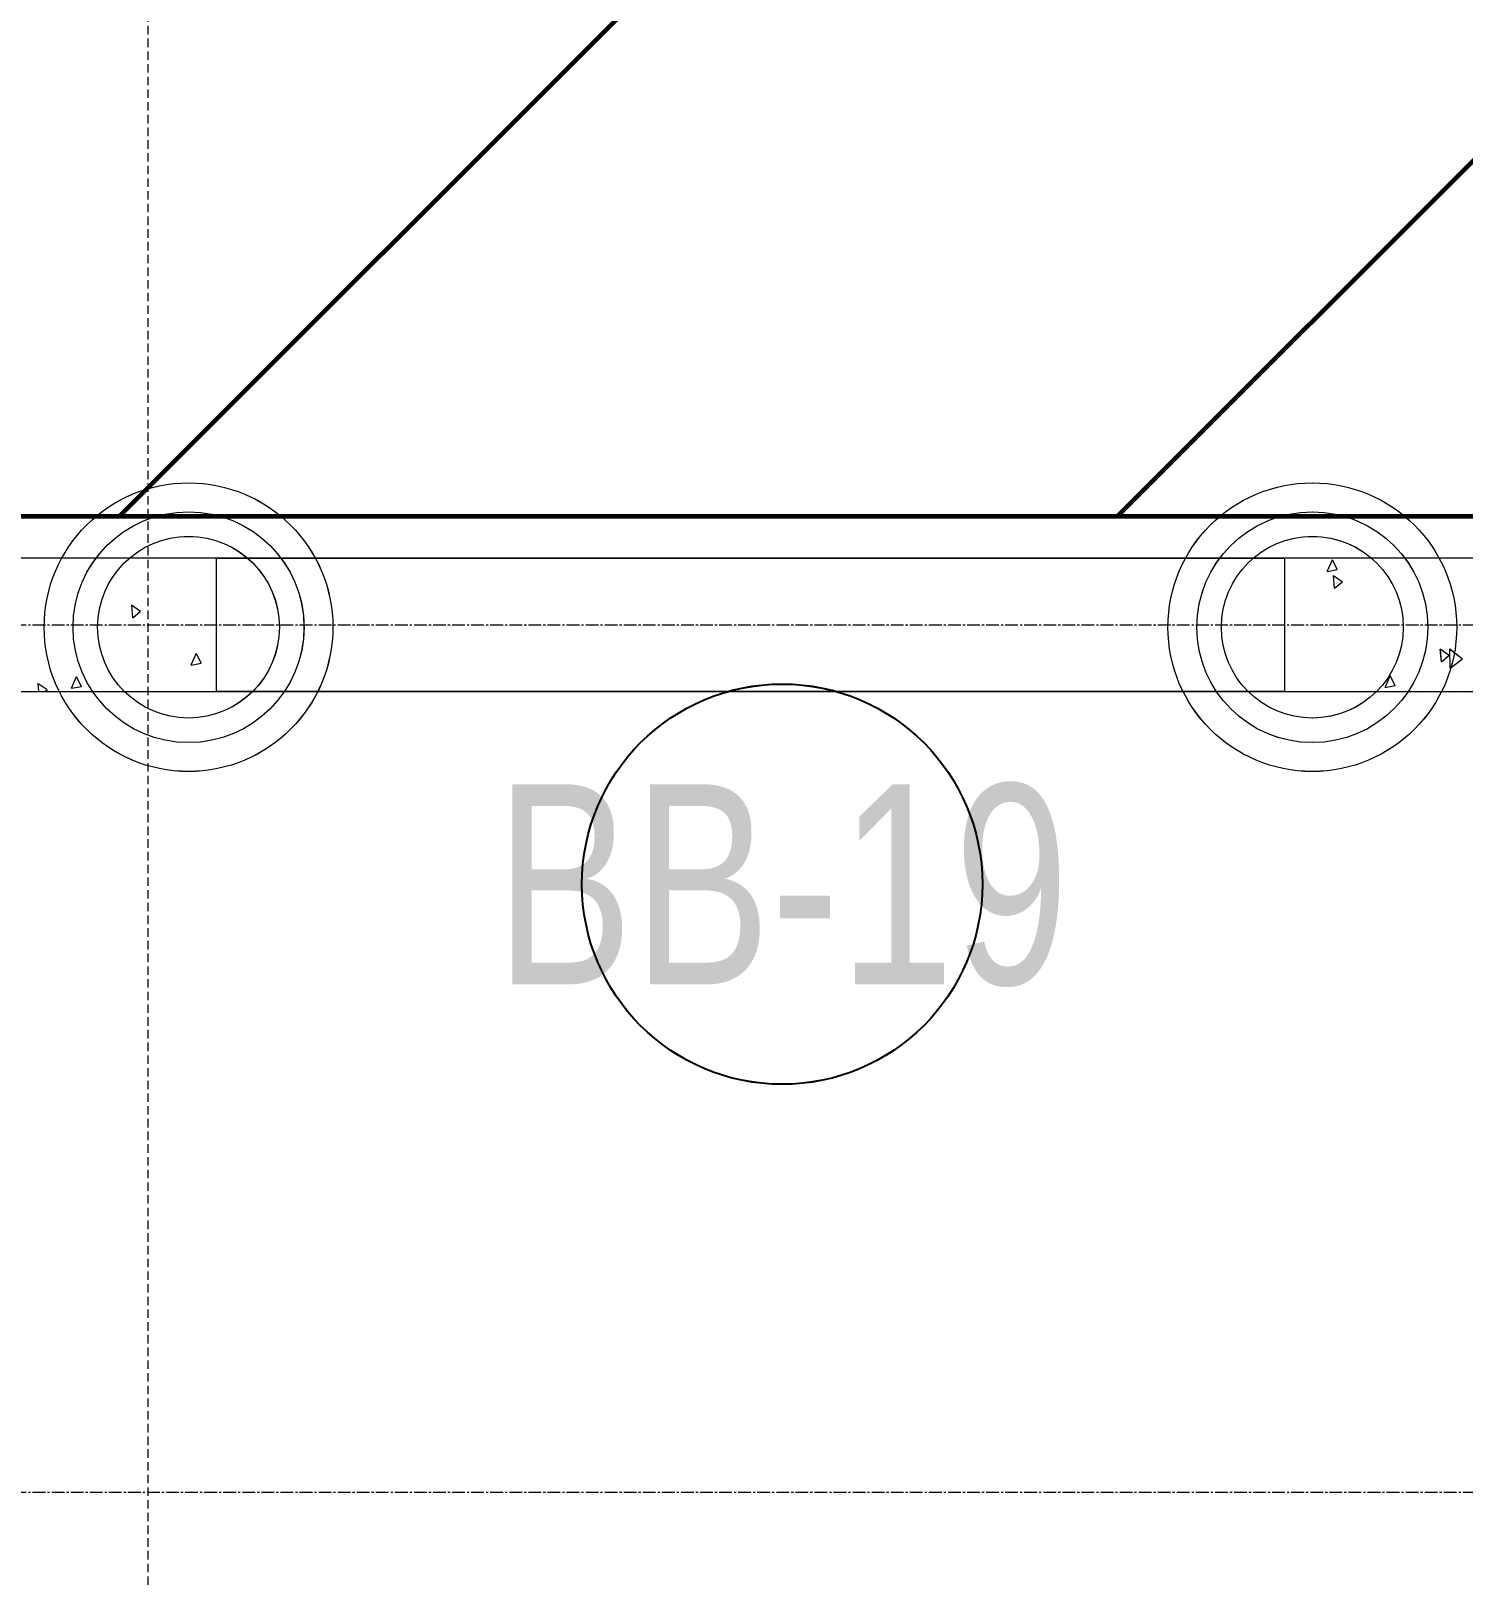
# Model space of a CAD drawing. Header units: millimetres. Extents: x 470010 to 1231400, y -134005 to 421770.
# Drawn here: x 673745 to 675891, y -6537 to -4221 of the extents above; entities that cross this region are included whole.
import ezdxf
from ezdxf.enums import TextEntityAlignment as Align

# ---------------------------------------------------------------- set-up
doc = ezdxf.new("R2010")
doc.units = ezdxf.units.MM
doc.linetypes.add('CENTER2', pattern=[28.575, 19.05, -3.175, 3.175, -3.175])
doc.linetypes.add('DASHED', pattern=[19.05, 12.7, -6.35])
doc.layers.get('Defpoints').update_dxf_attribs({"color": 140})
for name, color, linetype, lineweight in [('0) шп потолок', 3, 'Continuous', 60), ('АР_Витраж марка', 140, 'Continuous', 9), ('АР_Разрезы марка', 7, 'Continuous', 13), ('АР_Стены ПЕНОблок', 52, 'Continuous', 20), ('АР_Штриховка', 8, 'Continuous', 0)]:
    doc.layers.add(name, color=color, linetype=linetype, lineweight=lineweight)
doc.layers.add('АР_Делит', color=120, linetype='Continuous', lineweight=0, plot=False)
doc.layers.add('РД_Проем', color=230, linetype='Continuous', lineweight=0, plot=False)
doc.layers.add('РД_Витраж_вн', color=7, linetype='Continuous', true_color=0x148aff)
doc.layers.add('РД_Оси_100', color=7, linetype='Continuous', lineweight=0, true_color=0x525252)
doc.layers.add('РД_проем_инж перемыч_фахверк', color=7, linetype='Continuous', lineweight=18, true_color=0xff1f1f)
doc.styles.add('Arial_09', font='ARIALN.TTF', dxfattribs={"width": 0.9})
doc.styles.add('style1', font='ARIALN.TTF')

# ---------------------------------------------------------------- blocks, each defined once
blk = doc.blocks.new('СОШ_2200_АР_ОСИ_М100_28.05.24')
at = {"layer": 'АР_Делит', "color": 251, "linetype": 'CENTER2', "true_color": 0x636466}
blk.add_line((-5954.958, 87200), (47367.08, 87200), dxfattribs=at)
at = {"layer": 'РД_Оси_100', "color": 251, "linetype": 'CENTER2', "true_color": 0x636466}
blk.add_line((-5954.958, 88500), (119910, 88500), dxfattribs=at)
blk = doc.blocks.new('МаркаВитража1')
at = {"layer": 'Defpoints'}
blk.add_circle((0, 0), 3, dxfattribs=at)
at = {"color": 0, "linetype": 'ByBlock', "lineweight": -2, "style": 'Arial_09', "width": 0.9}
blk.add_attdef('АР-ОКНО:НАИМЕНОВАНИЕ', text='', height=3, dxfattribs=at).set_placement((0, 0), align=Align.MIDDLE)
blk = doc.blocks.new('A$C9108343f')
at = {"layer": '0) шп потолок'}
blk.add_lwpolyline([(22255.1, 95417.4), (7555, 95417.4)], dxfattribs=at)
at = {"layer": 'АР_Делит', "color": 18, "true_color": 0x000000}
for centre, radius in [((8263, 95251.6), 216.3), ((9946.9, 95251.6), 216.3), ((8263, 95251.6), 173), ((9946.9, 95251.6), 173), ((8263, 95251.6), 136.2), ((9946.9, 95251.6), 136.2)]:
    blk.add_circle(centre, radius, dxfattribs=at)
at = {"layer": 'АР_Разрезы марка', "color": 18, "linetype": 'DASHED', "lineweight": 15, "true_color": 0x000000}
blk.add_line((8201.9, 113945.6), (8201.9, 73848.8), dxfattribs=at)
at = {"layer": 'АР_Стены ПЕНОблок', "color": 18, "linetype": 'Continuous', "lineweight": 20, "true_color": 0x000000}
for p, q in [((8305, 95355), (7552.7, 95355)), ((8305, 95155), (8305, 95355)), ((9905, 95355), (9905, 95155)), ((13256, 95355), (9905, 95355)), ((7552.7, 95155), (8305, 95155)), ((9905, 95155), (13256, 95155))]:
    blk.add_line(p, q, dxfattribs=at)
at = {"layer": 'АР_Штриховка', "color": 18, "linetype": 'Continuous', "lineweight": 0, "true_color": 0x000000}
for p, q in [((8067.3, 95336.7), (8067.3, 95336.7)), ((8138.7, 95354.6), (8138.7, 95354.6)), ((9951.4, 95335.7), (9951.4, 95335.7)), ((9969.3, 95335.2), (9977.1, 95352.6)), ((9969.4, 95335), (9984.3, 95337.9)), ((9984.3, 95337.9), (9977.1, 95352.4)), ((10073.5, 95346), (10073.5, 95346)), ((8060.5, 95316), (8060.5, 95316)), ((8221.3, 95313.4), (8221.3, 95313.4)), ((8262, 95317.6), (8262, 95317.6)), ((8289, 95315.2), (8289, 95315.2)), ((9959.3, 95319), (9959.3, 95319)), ((9991.8, 95319.5), (9978.5, 95328.6)), ((9980.3, 95310), (9978.6, 95328.9)), ((9980.3, 95310), (9992, 95319.8)), ((10021.3, 95332.7), (10021.3, 95332.7)), ((8075.1, 95305.8), (8075.1, 95305.8)), ((8099.6, 95303.7), (8099.6, 95303.7)), ((8157.6, 95309.4), (8157.6, 95309.4)), ((10036.4, 95307.8), (10036.4, 95307.8)), ((8124.9, 95274.7), (8124.9, 95274.7)), ((8154, 95267.1), (8154, 95267.1)), ((8191.1, 95275.2), (8177.8, 95284.4)), ((8179.6, 95265.7), (8178, 95284.7)), ((8179.6, 95265.7), (8191.3, 95275.5)), ((9990.5, 95270.5), (9990.5, 95270.5)), ((10073, 95274.1), (10073, 95274.1)), ((10114.8, 95283.8), (10114.8, 95283.8)), ((10136.2, 95278.8), (10136.2, 95278.8)), ((10094, 95245.8), (10094, 95245.8)), ((8162.3, 95236.5), (8162.3, 95236.5)), ((9921.3, 95240.9), (9921.3, 95240.9)), ((10097.1, 95227.9), (10097.1, 95227.9)), ((10151.8, 95209.3), (10138.5, 95218.5)), ((10140.3, 95199.8), (10138.7, 95218.8)), ((10153.3, 95190.4), (10152.7, 95218.9)), ((10171.7, 95203.8), (10152.7, 95218.9)), ((8182.5, 95212.7), (8182.5, 95212.7)), ((8244.9, 95195.4), (8244.9, 95195.4)), ((8267.1, 95195.1), (8274.8, 95212.5)), ((8267.2, 95194.9), (8282.1, 95197.8)), ((8282.1, 95197.8), (8274.9, 95212.3)), ((9957.2, 95205.5), (9957.2, 95205.5)), ((9975, 95217.6), (9975, 95217.6)), ((10140.3, 95199.8), (10152, 95209.6)), ((10153.2, 95190.4), (10171.6, 95203.9)), ((8054, 95175.3), (8054, 95175.3)), ((8070.8, 95186.7), (8070.8, 95186.7)), ((8087.6, 95160.2), (8095.3, 95177.6)), ((8102.6, 95162.9), (8095.4, 95177.4)), ((8123.2, 95185.6), (8123.2, 95185.6)), ((8202.3, 95192.5), (8202.3, 95192.5)), ((10014.8, 95191.9), (10014.8, 95191.9)), ((10055.9, 95161.2), (10063.6, 95178.6)), ((10070.9, 95164), (10063.7, 95178.5)), ((10151.6, 95183.8), (10151.6, 95183.8)), ((8051, 95157.7), (8037.7, 95166.8)), ((8038.9, 95155), (8037.9, 95167.1)), ((8045.1, 95168), (8045.1, 95168)), ((8047.7, 95155), (8051.2, 95157.9)), ((8087.6, 95160), (8102.6, 95162.9)), ((10055.9, 95161.1), (10070.9, 95164)), ((10117.6, 95157.2), (10117.6, 95157.2)), ((10159.7, 95160.7), (10159.7, 95160.7)), ((10171.6, 95157), (10171.6, 95157))]:
    blk.add_line(p, q, dxfattribs=at)
at = {"layer": 'РД_Витраж_вн', "color": 18, "linetype": 'Continuous', "lineweight": 15, "true_color": 0x000000}
for p, q in [((8305, 95355), (9905, 95355)), ((8305, 95155), (9905, 95155))]:
    blk.add_line(p, q, dxfattribs=at)
at = {"layer": 'РД_Проем', "color": 18, "linetype": 'Continuous', "lineweight": 15, "true_color": 0x000000}
for p, q in [((8305, 95355), (9905, 95355)), ((8305, 95155), (9905, 95155))]:
    blk.add_line(p, q, dxfattribs=at)
at = {"layer": 'РД_проем_инж перемыч_фахверк', "color": 18, "linetype": 'Continuous', "lineweight": 15, "true_color": 0x000000}
for p, q in [((9905, 95355), (8305, 95355)), ((9905, 95155), (8305, 95155))]:
    blk.add_line(p, q, dxfattribs=at)
at = {"layer": 'АР_Витраж марка', "color": 18, "linetype": 'Continuous', "lineweight": 15, "true_color": 0x000000, "xscale": 100, "yscale": 100, "zscale": 100}
blk.add_blockref('МаркаВитража1', (9152.5, 94866.4), dxfattribs=at).add_auto_attribs({'АР-ОКНО:НАИМЕНОВАНИЕ': 'ВВ-19'})
at = {"layer": 'РД_Оси_100'}
blk.add_blockref('СОШ_2200_АР_ОСИ_М100_28.05.24', (7155, 6755), dxfattribs=at)
at = {"layer": 'Defpoints', "color": 18, "true_color": 0x000000, "style": 'style1'}
for p in [(143949.3, 316089.1), (143975, 281639.5), (143890.4, 273244.7), (143840, 264276.8), (143967.8, 254892.4), (12252, 104178.1), (12382.6, 96023.1)]:
    blk.add_attdef('АР-ПОМЕЩЕНИЕ:НАИМЕНОВАНИЕ', text='', height=100, dxfattribs=at).set_placement(p, align=Align.MIDDLE)
at = {"layer": 'Defpoints', "color": 18, "true_color": 0x000000, "style": 'style1', "flags": 8}
for p in [(143951.3, 279099.1), (143848.3, 269251.1), (143875.3, 260094.2), (144049.7, 250824.7), (163419.3, 238153.4), (155897.5, 237966), (183037.2, 237966), (143342.9, 237876.2)]:
    blk.add_attdef('АР-ПОМЕЩЕНИЕ:НАИМЕНОВАНИЕ', text='', height=100, dxfattribs=at).set_placement(p, align=Align.MIDDLE)

msp = doc.modelspace()

# ---------------------------------------------------------------- hatches: boundary and pattern name
at = {"layer": '0) шп потолок'}
h = msp.add_hatch(dxfattribs=at)
h.set_pattern_fill('ANSI31', color=3, scale=333)
h.paths.add_polyline_path([(692573.57, -5368.49), (692340.917, -5368.49), (692340.917, -4949.182), (692340.917, -4948.816), (692557.589, -4948.816), (692557.589, -3260.628), (692340.917, -3260.628), (692340.917, -2811.242), (691447.991, -2811.242), (691423.57, -2835.663), (691423.57, -3061.242), (690923.57, -3061.242), (690923.57, -2811.242), (685723.57, -2811.242), (685723.57, -3061.242), (685223.57, -3061.242), (685223.57, -2811.242), (679436.899, -2811.242), (679423.57, -2824.571), (679423.57, -3061.242), (678923.57, -3061.242), (678923.57, -2811.242), (674843.57, -2811.242), (674843.57, -3131.242), (672973.57, -3131.242), (672973.57, -4861.242), (673273.57, -4861.242), (673273.57, -4948.816), (678973.57, -4948.816), (678973.57, -4911.242), (679373.57, -4911.242), (685273.57, -4937.019), (685273.57, -4911.242), (685673.57, -4911.242), (687973.686, -4948.816), (687973.686, -5011.242), (687973.944, -5011.242), (687973.944, -8731.242), (690973.57, -8731.242), (690973.57, -6211.242), (692573.57, -6211.242)])

# ---------------------------------------------------------------- linework, layer by layer
msp.add_lwpolyline([(687973.686, -4948.816), (673273.57, -4948.816)], dxfattribs=at)
at = {"layer": 'АР_Делит', "color": 18, "true_color": 0x000000}
for centre, radius in [((673981.649, -5114.629), 216.336), ((675665.49, -5114.629), 216.336), ((673981.649, -5114.629), 173.036), ((675665.49, -5114.629), 173.036), ((673981.649, -5114.629), 136.212), ((675665.49, -5114.629), 136.212)]:
    msp.add_circle(centre, radius, dxfattribs=at)
at = {"layer": 'АР_Стены ПЕНОблок', "color": 18, "linetype": 'Continuous', "lineweight": 20, "true_color": 0x000000}
for p, q in [((674023.569, -5011.242), (673271.358, -5011.242)), ((674023.569, -5211.242), (674023.569, -5011.242)), ((675623.569, -5011.242), (675623.569, -5211.242)), ((678974.57, -5011.242), (675623.569, -5011.242)), ((673271.358, -5211.242), (674023.569, -5211.242)), ((675623.569, -5211.242), (678974.57, -5211.242))]:
    msp.add_line(p, q, dxfattribs=at)
at = {"layer": 'АР_Штриховка', "color": 18, "linetype": 'Continuous', "lineweight": 0, "true_color": 0x000000}
for p, q in [((675687.928, -5031.061), (675695.676, -5013.658)), ((675702.947, -5028.306), (675695.735, -5013.811)), ((675687.986, -5031.215), (675702.946, -5028.307)), ((675710.402, -5046.777), (675697.067, -5037.595)), ((675698.917, -5056.281), (675697.257, -5037.303)), ((675698.923, -5056.288), (675710.597, -5046.492)), ((673909.727, -5091.031), (673896.392, -5081.849)), ((673898.238, -5100.541), (673896.578, -5081.563)), ((673898.244, -5100.548), (673909.919, -5090.752)), ((673985.708, -5171.176), (673993.456, -5153.773)), ((674000.727, -5168.421), (673993.516, -5153.926)), ((675870.42, -5156.954), (675857.085, -5147.772)), ((675858.935, -5166.458), (675857.275, -5147.48)), ((675858.941, -5166.465), (675870.616, -5156.669)), ((675890.305, -5162.425), (675871.264, -5147.352)), ((675871.898, -5175.866), (675871.307, -5147.297)), ((675871.785, -5175.825), (675890.236, -5162.329)), ((673985.766, -5171.33), (674000.726, -5168.422)), ((675774.468, -5205.003), (675782.216, -5187.6)), ((675789.487, -5202.247), (675782.275, -5187.752)), ((673769.633, -5208.584), (673756.298, -5199.402)), ((673757.544, -5211.242), (673756.483, -5199.117)), ((673766.324, -5211.242), (673769.824, -5208.305)), ((673806.188, -5206.071), (673813.937, -5188.668)), ((673806.246, -5206.226), (673821.206, -5203.318)), ((673821.207, -5203.316), (673813.996, -5188.821)), ((675774.526, -5205.156), (675789.486, -5202.249))]:
    msp.add_line(p, q, dxfattribs=at)
at = {"layer": 'РД_Витраж_вн', "color": 18, "linetype": 'Continuous', "lineweight": 15, "true_color": 0x000000}
for p, q in [((674023.569, -5011.242), (675623.569, -5011.242)), ((674023.569, -5211.242), (675623.569, -5211.242))]:
    msp.add_line(p, q, dxfattribs=at)
at = {"layer": 'РД_Проем', "color": 18, "linetype": 'Continuous', "lineweight": 15, "true_color": 0x000000}
for p, q in [((674023.569, -5011.242), (675623.569, -5011.242)), ((674023.569, -5211.242), (675623.569, -5211.242))]:
    msp.add_line(p, q, dxfattribs=at)
at = {"layer": 'РД_проем_инж перемыч_фахверк', "color": 18, "linetype": 'Continuous', "lineweight": 15, "true_color": 0x000000}
for p, q in [((675623.569, -5011.242), (674023.569, -5011.242)), ((675623.569, -5211.242), (674023.569, -5211.242))]:
    msp.add_line(p, q, dxfattribs=at)

# ---------------------------------------------------------------- block references
msp.add_blockref('A$C9108343f', (665718.612, -100366.242))
at = {"layer": 'АР_Витраж марка', "color": 18, "linetype": 'Continuous', "lineweight": 15, "true_color": 0x000000, "xscale": 100, "yscale": 100, "zscale": 100}
msp.add_blockref('МаркаВитража1', (674871.115, -5499.813), dxfattribs=at).add_auto_attribs({'АР-ОКНО:НАИМЕНОВАНИЕ': 'ВВ-19'})
at = {"layer": 'РД_Оси_100'}
msp.add_blockref('СОШ_2200_АР_ОСИ_М100_28.05.24', (672873.57, -93611.242), dxfattribs=at)

doc.saveas('drawing.dxf')
